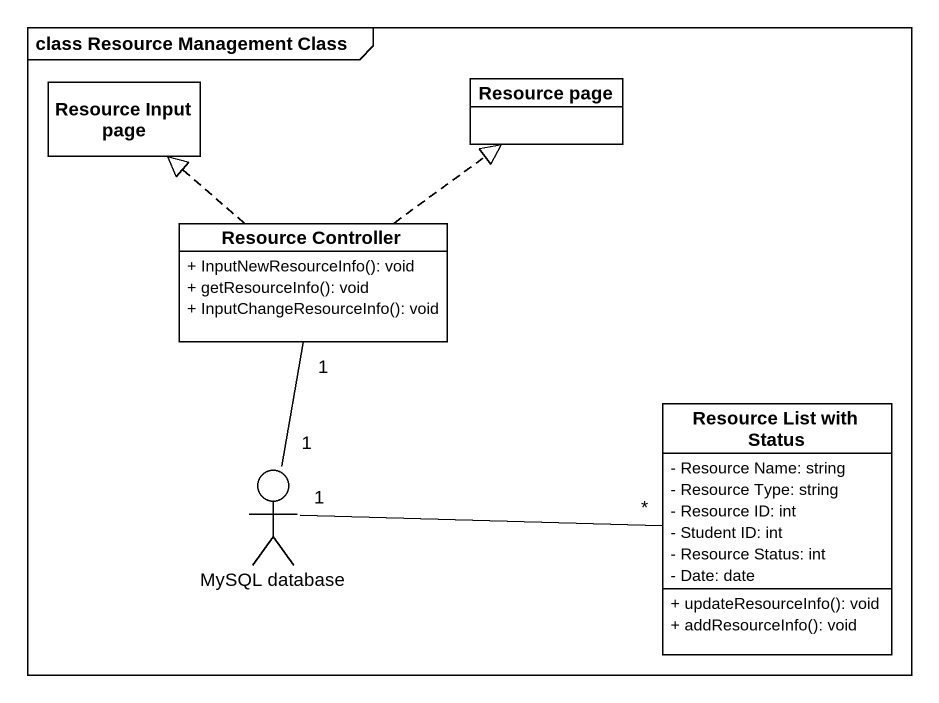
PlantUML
@startuml
mainframe class Resource Management Class
allowmixing
hide circle
hide empty members
skinparam classAttributeIconSize 0
class "Resource Input page" as Resource_Input_page
class "Resource page" as Resource_page
class "Resource Controller" as Resource_Controller {
  + InputNewResourceInfo(): void
  + getResourceInfo(): void
  + InputChangeResourceInfo(): void
}
class "Resource List with Status" as Resource_List_with_Status {
  - Resource Name: string
  - Resource Type: string
  - Resource ID: int
  - Student ID: int
  - Resource Status: int
  - Date: date
  + updateResourceInfo(): void
  + addResourceInfo(): void
}
actor "MySQL database" as MySQL_database
Resource_Controller .up.|> Resource_Input_page
Resource_Controller .up.|> Resource_page
Resource_List_with_Status "*" -left- "1" MySQL_database
MySQL_database "1" -up- "1" Resource_Controller
@enduml
